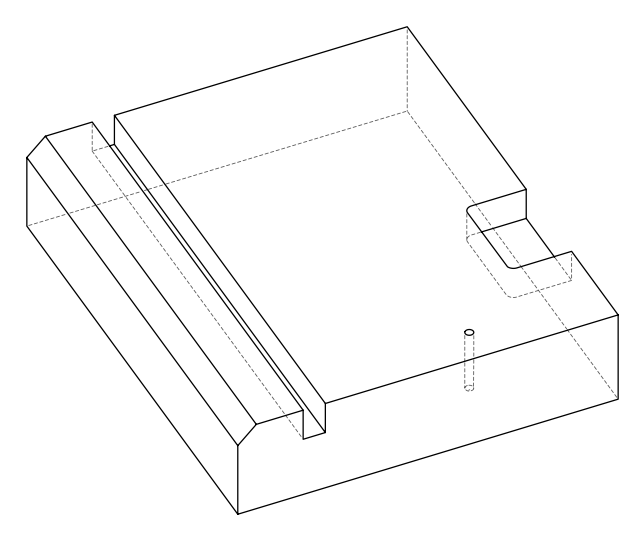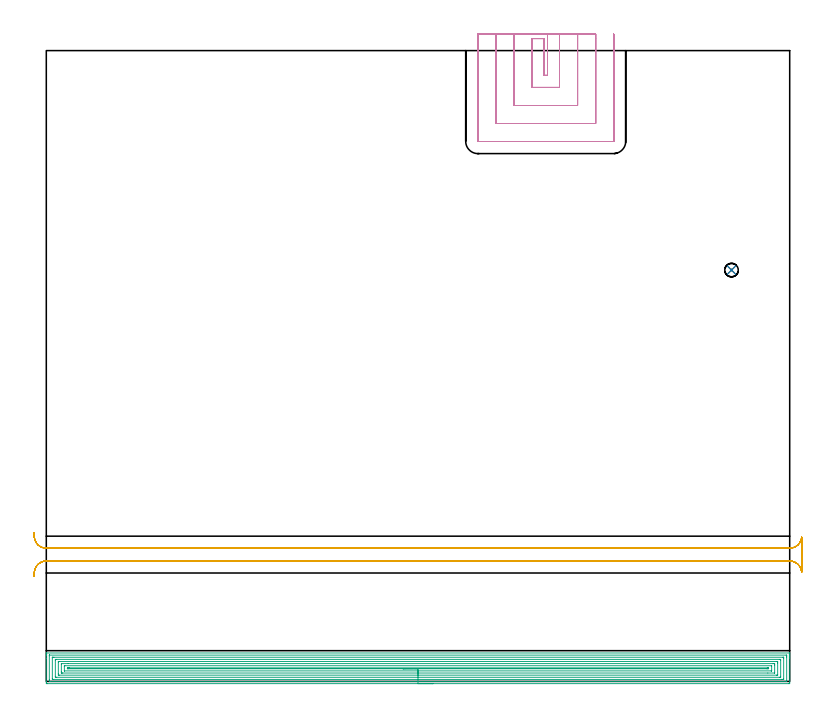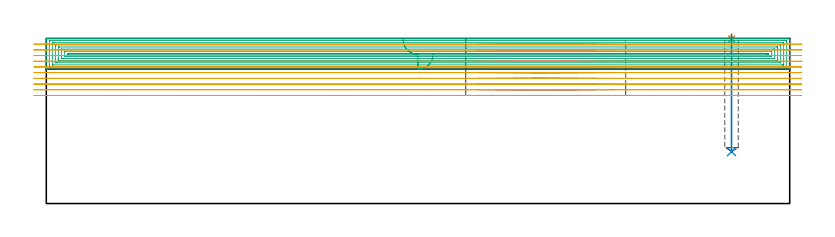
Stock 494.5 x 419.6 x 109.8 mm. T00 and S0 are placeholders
(PLAN: 5 operations, 3 tool changes, 74.8 min)
(1 SPOT_DRILL | STEP1POCKET | NXT0321_9005460120000 | 0.03 min | 1 mm3)
(2 DRILL_BLIND_HOLE_INTO_CENTER | STEP1POCKET | UGT0301_485 | 0.31 min | 4633 mm3)
(3 AREA_MILL | FG_CHAMFER_SURFACE | UGT0205_001 | 31.88 min | 102895 mm3)
(4 MILL_SLOT | SLOT_PARTIAL_RECTANGULAR | NXT0201_012 | Follow Part, ap 4, ae 75% | 21.15 min | 275220 mm3)
(5 MILL_RECTANGULAR_SLOT | SLOT_RECTANGULAR | NXT0201_012 | Follow Part, ap 4, ae 75% | 21.47 min | 459129 mm3)
(TOOL NXT0321_9005460120000 | NC Spot Drill, 142deg, 12mm, Carbide, Uncoated | D12 PA142 FL30 Z2)
(TOOL UGT0301_485 | Carbide Drill 9.0 mm | D9 PA118 FL81 Z2)
(TOOL UGT0205_001 | Chamfer Mill 20 x 3 x 45 deg. | D20 FL50 Z2)
(TOOL NXT0201_012 | ENDMILL 16mm [2P460-1600-NA 1630] | D16 FL38 Z6)
(OP 1 SPOT_DRILL)
G17 G21 G94 G90
T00 M6
G54
G17 G0 G90 X455.8 Y273.6 S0 M3
G43 Z119.8 H0
G94 G81 G98 Z109.413 F250. R112.8
G80
M5
M2
(OP 2 DRILL_BLIND_HOLE_INTO_CENTER)
G17 G21 G94 G90
T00 M6
G54
G17 G0 G90 X455.8 Y273.6 S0 M3
G43 Z119.8 H0
G94 G81 G98 Z34.5 F250. R111.8
G80
M5
M2
(OP 3 AREA_MILL)
G17 G21 G94 G90
T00 M6
G54
G17 G0 G90 X257.25 Y-1.5 S1061 M3
G43 Z119.8 H0
Z99.4
G94 G1 X257.212 Z98.528 F250.
X257.098 Z97.664
X256.909 Z96.812
X256.647 Z95.98
X256.313 Z95.174
X255.91 Z94.4
X255.442 Z93.664
X254.91 Z92.972
X254.321 Z92.329
X253.678 Z91.74
X252.986 Z91.208
X252.25 Z90.74
X251.476 Z90.337
X250.67 Z90.003
X249.838 Z89.741
X248.986 Z89.552
X248.122 Z89.438
X247.25 Z89.4
X0.621
X0.14 Y-1.495 Z89.403
X0.009 Y-1.492 Z89.406
X0.004 Y-1.019 Z89.878
X0. Y-0.405 Z90.493
Y15.154 Z106.05
Y17.536 Z108.431
Y18.226 Z109.125
Y18.525 Z109.424
X0.007 Y18.885 Z109.776
X0.009 Y18.897 Z109.788
X0.174 Y18.9 Z109.8
X494.325
X494.491 Y18.897 Z109.788
X494.493 Y18.885 Z109.776
X494.5 Y18.524 Z109.424
Y18.226 Z109.125
Y17.536 Z108.431
Y16.307 Z107.204
Y15.768 Z106.663
Y15.154 Z106.049
Y-0.75 Z90.148
X494.497 Y-1.019 Z89.878
X494.491 Y-1.492 Z89.406
X494.36 Y-1.495 Z89.403
X493.879 Y-1.5 Z89.4
X247.25
Y-0.086 Z90.814
X2.357 Y-0.085 Z90.815
X2.019 Y-0.079 Z90.821
X2.01 Y0.03 Z90.93
X2.003 Y0.266 Z91.166
X2.001 Y0.748 Z91.648
X2. Y1.152 Z92.052
X2.001 Y17.055 Z107.955
X2.008 Y17.459 Z108.359
X2.01 Y17.48 Z108.38
X2.015 Y17.482 Z108.382
X2.04 Y17.484 Z108.384
X2.092 Y17.485 Z108.385
X2.198 Y17.486 Z108.386
X492.143 Y17.485 Z108.385
X492.481 Y17.479 Z108.379
X492.49 Y17.37 Z108.27
X492.497 Y17.135 Z108.035
X492.499 Y16.652 Z107.552
X492.5 Y16.248 Z107.148
X492.499 Y0.345 Z91.245
X492.492 Y-0.059 Z90.841
X492.49 Y-0.08 Z90.82
X492.485 Y-0.082 Z90.818
X492.46 Y-0.084 Z90.816
X492.408 Y-0.085 Z90.815
X492.302 Y-0.086 Z90.814
X247.25
Y1.329 Z92.229
X4.502
X4.196 Y1.331 Z92.231
X4.094 Y1.332 Z92.232
X4.021 Y1.335 Z92.235
X4.01 Y1.439 Z92.339
X4.004 Y1.632 Z92.532
X4.001 Y1.824 Z92.724
Y15.768 Z106.668
X4.002 Y15.96 Z106.86
X4.008 Y16.026 Z106.926
X4.013 Y16.065 Z106.965
X4.043 Y16.066 Z106.966
X4.196 Y16.069 Z106.969
X4.783 Y16.071 Z106.971
X5.089
X489.998
X490.304 Y16.069 Z106.969
X490.406 Y16.068 Z106.968
X490.479 Y16.065 Z106.965
X490.49 Y15.961 Z106.861
X490.496 Y15.768 Z106.668
X490.499 Y15.576 Z106.476
Y1.632 Z92.532
X490.498 Y1.44 Z92.34
X490.492 Y1.374 Z92.274
X490.487 Y1.335 Z92.235
X490.457 Y1.334 Z92.234
X490.304 Y1.331 Z92.231
X489.717 Y1.329 Z92.229
X489.411
X247.25
Y2.743 Z93.643
X6.876
X6.645 Y2.744 Z93.644
X6.125 Y2.75 Z93.65
X6.01 Y2.759 Z93.659
X6.005 Y2.962 Z93.862
X6. Y3.382 Z94.282
Y14.001 Z104.901
X6.005 Y14.435 Z105.335
X6.01 Y14.644 Z105.544
X6.22 Y14.651 Z105.551
X6.876 Y14.657 Z105.557
X487.624
X487.855 Y14.656 Z105.556
X488.375 Y14.65 Z105.55
X488.49 Y14.641 Z105.541
X488.495 Y14.438 Z105.338
X488.5 Y14.018 Z104.918
Y3.399 Z94.299
X488.495 Y2.965 Z93.865
X488.49 Y2.756 Z93.656
X488.28 Y2.749 Z93.649
X487.624 Y2.743 Z93.643
X247.25
Y4.157 Z95.057
X8.537
X8.283 Y4.159 Z95.059
X8.115 Y4.163 Z95.063
X8.009 Y4.168 Z95.068
X8.007 Y4.189 Z95.089
X8.004 Y4.282 Z95.182
X8. Y4.938 Z95.838
Y5.166 Z96.066
Y12.89 Z103.79
X8.003 Y13.118 Z104.018
X8.006 Y13.199 Z104.099
X8.009 Y13.234 Z104.134
X8.157 Y13.238 Z104.138
X8.41 Y13.242 Z104.142
X8.537 Y13.243 Z104.143
X485.963
X486.217 Y13.241 Z104.141
X486.385 Y13.237 Z104.137
X486.491 Y13.233 Z104.133
X486.493 Y13.211 Z104.111
X486.496 Y13.118 Z104.018
X486.5 Y12.462 Z103.362
Y12.234 Z103.134
Y4.51 Z95.41
X486.497 Y4.282 Z95.182
X486.494 Y4.201 Z95.101
X486.491 Y4.166 Z95.066
X486.343 Y4.162 Z95.062
X486.09 Y4.158 Z95.058
X485.963 Y4.157 Z95.057
X247.25
Y5.571 Z96.471
X10.934
X10.451 Y5.573 Z96.473
X10.035 Y5.577 Z96.477
X10.01 Y5.579 Z96.479
X10.004 Y5.607 Z96.507
X10.001 Y6.049 Z96.949
X10. Y6.495 Z97.395
X10.002 Y11.351 Z102.251
X10.005 Y11.791 Z102.691
X10.01 Y11.82 Z102.72
X10.029 Y11.822 Z102.722
X10.088 Y11.826 Z102.726
X10.209 Y11.828 Z102.728
X14.55 Y11.829 Z102.729
X483.566
X484.049 Y11.827 Z102.727
X484.465 Y11.823 Z102.723
X484.49 Y11.821 Z102.721
X484.496 Y11.793 Z102.693
X484.499 Y11.351 Z102.251
X484.5 Y10.905 Z101.805
X484.498 Y6.049 Z96.949
X484.495 Y5.609 Z96.509
X484.49 Y5.58 Z96.48
X484.471 Y5.578 Z96.478
X484.412 Y5.574 Z96.474
X484.291 Y5.572 Z96.472
X479.946 Y5.571 Z96.471
X247.25
Y6.985 Z97.885
X12.184 Y6.986 Z97.886
X12.044 Y6.99 Z97.89
X12.015 Y6.992 Z97.892
X12.008 Y7.008 Z97.908
X12.003 Y7.033 Z97.933
X12.001 Y7.059 Z97.959
X12. Y10.054 Z100.954
X12.002 Y10.211 Z101.111
X12.006 Y10.336 Z101.236
X12.011 Y10.409 Z101.309
X12.029 Y10.41 Z101.31
X12.238 Y10.414 Z101.314
X12.291 Y10.415 Z101.315
X482.316 Y10.414 Z101.314
X482.456 Y10.41 Z101.31
X482.485 Y10.408 Z101.308
X482.492 Y10.392 Z101.292
X482.497 Y10.367 Z101.267
X482.499 Y10.341 Z101.241
X482.5 Y7.346 Z98.246
X482.498 Y7.189 Z98.089
X482.494 Y7.064 Z97.964
X482.489 Y6.991 Z97.891
X482.471 Y6.99 Z97.89
X482.262 Y6.986 Z97.886
X482.209 Y6.985 Z97.885
X247.25
Y8.4 Z99.3
X14.919
X14.326 Y8.402 Z99.302
X14.025 Y8.407 Z99.307
X14.002 Y8.7 Z99.6
X14.001 Y8.723 Z99.623
X14.025 Y8.993 Z99.893
X14.616 Y8.999 Z99.899
X14.919 Y9. Z99.9
X15.508
X479.581
X480.174 Y8.998 Z99.898
X480.475 Y8.993 Z99.893
X480.498 Y8.7 Z99.6
X480.499 Y8.677 Z99.577
X480.475 Y8.407 Z99.307
X479.884 Y8.401 Z99.301
X479.581 Y8.4 Z99.3
X478.992
X247.25
X246.378 Z99.338
X245.513 Z99.451
X244.662 Z99.64
X243.83 Z99.903
X243.024 Z100.236
X242.25 Z100.639
X241.514 Z101.108
X240.822 Z101.639
X240.179 Z102.228
X239.59 Z102.872
X239.058 Z103.564
X238.59 Z104.3
X238.187 Z105.073
X237.853 Z105.879
X237.591 Z106.711
X237.402 Z107.563
X237.288 Z108.428
X237.25 Z109.3
G0 Z119.8
M5
M2
(OP 4 MILL_SLOT)
G17 G21 G94 G90
T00 M6
G54
G17 G0 G90 X333.4 Y430.6 S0 M3
G43 Z119.8 H1
Z106.01
G94 G1 Y427.6 F250.
Y403.1 F500.
X331.
Y427.6
X323.
Y395.1
X341.4
Y427.6
Y430.6 F250.
X311.
Y427.6
Y383.1 F500.
X353.4
Y427.6
Y430.6 F250.
X299.
Y427.6
Y371.1 F500.
X365.4
Y427.6
Y430.6 F250.
X287.
Y427.6
Y359.2 F500.
X287.005 Y359.145
X287.045 Y359.105
X287.1 Y359.1
X377.3
X377.355 Y359.105
X377.395 Y359.145
X377.4 Y359.2
Y427.6
Y430.6 F250.
G0 X333.4 Z102.22
G1 Y427.6
Y403.1 F500.
X331.
Y427.6
X323.
Y395.1
X341.4
Y427.6
Y430.6 F250.
X311.
Y427.6
Y383.1 F500.
X353.4
Y427.6
Y430.6 F250.
X299.
Y427.6
Y371.1 F500.
X365.4
Y427.6
Y430.6 F250.
X287.
Y427.6
Y359.2 F500.
X287.005 Y359.145
X287.045 Y359.105
X287.1 Y359.1
X377.3
X377.355 Y359.105
X377.395 Y359.145
X377.4 Y359.2
Y427.6
Y430.6 F250.
G0 X333.4 Z98.43
G1 Y427.6
Y403.1 F500.
X331.
Y427.6
X323.
Y395.1
X341.4
Y427.6
Y430.6 F250.
X311.
Y427.6
Y383.1 F500.
X353.4
Y427.6
Y430.6 F250.
X299.
Y427.6
Y371.1 F500.
X365.4
Y427.6
Y430.6 F250.
X287.
Y427.6
Y359.2 F500.
X287.005 Y359.145
X287.045 Y359.105
X287.1 Y359.1
X377.3
X377.355 Y359.105
X377.395 Y359.145
X377.4 Y359.2
Y427.6
Y430.6 F250.
G0 X333.4 Z94.64
G1 Y427.6
Y403.1 F500.
X331.
Y427.6
X323.
Y395.1
X341.4
Y427.6
Y430.6 F250.
X311.
Y427.6
Y383.1 F500.
X353.4
Y427.6
Y430.6 F250.
X299.
Y427.6
Y371.1 F500.
X365.4
Y427.6
Y430.6 F250.
X287.
Y427.6
Y359.2 F500.
X287.005 Y359.145
X287.045 Y359.105
X287.1 Y359.1
X377.3
X377.355 Y359.105
X377.395 Y359.145
X377.4 Y359.2
Y427.6
Y430.6 F250.
G0 X333.4 Z90.85
G1 Y427.6
Y403.1 F500.
X331.
Y427.6
X323.
Y395.1
X341.4
Y427.6
Y430.6 F250.
X311.
Y427.6
Y383.1 F500.
X353.4
Y427.6
Y430.6 F250.
X299.
Y427.6
Y371.1 F500.
X365.4
Y427.6
Y430.6 F250.
X287.
Y427.6
Y359.2 F500.
X287.005 Y359.145
X287.045 Y359.105
X287.1 Y359.1
X377.3
X377.355 Y359.105
X377.395 Y359.145
X377.4 Y359.2
Y427.6
Y430.6 F250.
G0 X333.4 Z87.06
G1 Y427.6
Y403.1 F500.
X331.
Y427.6
X323.
Y395.1
X341.4
Y427.6
Y430.6 F250.
X311.
Y427.6
Y383.1 F500.
X353.4
Y427.6
Y430.6 F250.
X299.
Y427.6
Y371.1 F500.
X365.4
Y427.6
Y430.6 F250.
X287.
Y427.6
Y359.2 F500.
X287.005 Y359.145
X287.045 Y359.105
X287.1 Y359.1
X377.3
X377.355 Y359.105
X377.395 Y359.145
X377.4 Y359.2
Y427.6
Y430.6 F250.
G0 X333.4 Z83.27
G1 Y427.6
Y403.1 F500.
X331.
Y427.6
X323.
Y395.1
X341.4
Y427.6
Y430.6 F250.
X311.
Y427.6
Y383.1 F500.
X353.4
Y427.6
Y430.6 F250.
X299.
Y427.6
Y371.1 F500.
X365.4
Y427.6
Y430.6 F250.
X287.
Y427.6
Y359.2 F500.
X287.005 Y359.145
X287.045 Y359.105
X287.1 Y359.1
X377.3
X377.355 Y359.105
X377.395 Y359.145
X377.4 Y359.2
Y427.6
Y430.6 F250.
G0 X333.4 Z79.48
G1 Y427.6
Y403.1 F500.
X331.
Y427.6
X323.
Y395.1
X341.4
Y427.6
Y430.6 F250.
X311.
Y427.6
Y383.1 F500.
X353.4
Y427.6
Y430.6 F250.
X299.
Y427.6
Y371.1 F500.
X365.4
Y427.6
Y430.6 F250.
X287.
Y427.6
Y359.2 F500.
X287.005 Y359.145
X287.045 Y359.105
X287.1 Y359.1
X377.3
X377.355 Y359.105
X377.395 Y359.145
X377.4 Y359.2
Y427.6
Y430.6 F250.
G0 X333.4 Z75.69
G1 Y427.6
Y403.1 F500.
X331.
Y427.6
X323.
Y395.1
X341.4
Y427.6
Y430.6 F250.
X311.
Y427.6
Y383.1 F500.
X353.4
Y427.6
Y430.6 F250.
X299.
Y427.6
Y371.1 F500.
X365.4
Y427.6
Y430.6 F250.
X287.
Y427.6
Y359.2 F500.
X287.005 Y359.145
X287.045 Y359.105
X287.1 Y359.1
X377.3
X377.355 Y359.105
X377.395 Y359.145
X377.4 Y359.2
Y427.6
Y430.6 F250.
G0 X333.4 Z71.9
G1 Y427.6
Y403.1 F500.
X331.
Y427.6
X323.
Y395.1
X341.4
Y427.6
Y430.6 F250.
X311.
Y427.6
Y383.1 F500.
X353.4
Y427.6
Y430.6 F250.
X299.
Y427.6
Y371.1 F500.
X365.4
Y427.6
Y430.6 F250.
X287.
Y427.6
Y359.2 F500.
X287.005 Y359.145
X287.045 Y359.105
X287.1 Y359.1
X377.3
X377.355 Y359.105
X377.395 Y359.145
X377.4 Y359.2
Y427.6
Y430.6 F250.
G0 Z119.8
M5
M2
(OP 5 MILL_RECTANGULAR_SLOT)
G17 G21 G94 G90
T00 M6
G54
G17 G0 G90 X-8.23 Y69.803 S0 M3
G43 Z119.8 H1
Z106.01
G94 G1 X-7.97 Y72.792 F250.
G2 X0. Y80.1 R8. F500.
G1 X494.5
G2 X502.47 Y72.792 R8.
G1 X502.5
Y95.908
X502.47
G2 X494.5 Y88.6 R8.
G1 X0.
G2 X-7.97 Y95.908 R8.
G1 X-8.23 Y98.897 F250.
G0 Y69.803 Z102.22
G1 X-7.97 Y72.792
G2 X0. Y80.1 R8. F500.
G1 X494.5
G2 X502.47 Y72.792 R8.
G1 X502.5
Y95.908
X502.47
G2 X494.5 Y88.6 R8.
G1 X0.
G2 X-7.97 Y95.908 R8.
G1 X-8.23 Y98.897 F250.
G0 Y69.803 Z98.43
G1 X-7.97 Y72.792
G2 X0. Y80.1 R8. F500.
G1 X494.5
G2 X502.47 Y72.792 R8.
G1 X502.5
Y95.908
X502.47
G2 X494.5 Y88.6 R8.
G1 X0.
G2 X-7.97 Y95.908 R8.
G1 X-8.23 Y98.897 F250.
G0 Y69.803 Z94.64
G1 X-7.97 Y72.792
G2 X0. Y80.1 R8. F500.
G1 X494.5
G2 X502.47 Y72.792 R8.
G1 X502.5
Y95.908
X502.47
G2 X494.5 Y88.6 R8.
G1 X0.
G2 X-7.97 Y95.908 R8.
G1 X-8.23 Y98.897 F250.
G0 Y69.803 Z90.85
G1 X-7.97 Y72.792
G2 X0. Y80.1 R8. F500.
G1 X494.5
G2 X502.47 Y72.792 R8.
G1 X502.5
Y95.908
X502.47
G2 X494.5 Y88.6 R8.
G1 X0.
G2 X-7.97 Y95.908 R8.
G1 X-8.23 Y98.897 F250.
G0 Y69.803 Z87.06
G1 X-7.97 Y72.792
G2 X0. Y80.1 R8. F500.
G1 X494.5
G2 X502.47 Y72.792 R8.
G1 X502.5
Y95.908
X502.47
G2 X494.5 Y88.6 R8.
G1 X0.
G2 X-7.97 Y95.908 R8.
G1 X-8.23 Y98.897 F250.
G0 Y69.803 Z83.27
G1 X-7.97 Y72.792
G2 X0. Y80.1 R8. F500.
G1 X494.5
G2 X502.47 Y72.792 R8.
G1 X502.5
Y95.908
X502.47
G2 X494.5 Y88.6 R8.
G1 X0.
G2 X-7.97 Y95.908 R8.
G1 X-8.23 Y98.897 F250.
G0 Y69.803 Z79.48
G1 X-7.97 Y72.792
G2 X0. Y80.1 R8. F500.
G1 X494.5
G2 X502.47 Y72.792 R8.
G1 X502.5
Y95.908
X502.47
G2 X494.5 Y88.6 R8.
G1 X0.
G2 X-7.97 Y95.908 R8.
G1 X-8.23 Y98.897 F250.
G0 Y69.803 Z75.69
G1 X-7.97 Y72.792
G2 X0. Y80.1 R8. F500.
G1 X494.5
G2 X502.47 Y72.792 R8.
G1 X502.5
Y95.908
X502.47
G2 X494.5 Y88.6 R8.
G1 X0.
G2 X-7.97 Y95.908 R8.
G1 X-8.23 Y98.897 F250.
G0 Y69.803 Z71.9
G1 X-7.97 Y72.792
G2 X0. Y80.1 R8. F500.
G1 X494.5
G2 X502.47 Y72.792 R8.
G1 X502.5
Y95.908
X502.47
G2 X494.5 Y88.6 R8.
G1 X0.
G2 X-7.97 Y95.908 R8.
G1 X-8.23 Y98.897 F250.
G0 Z119.8
M5
M2
